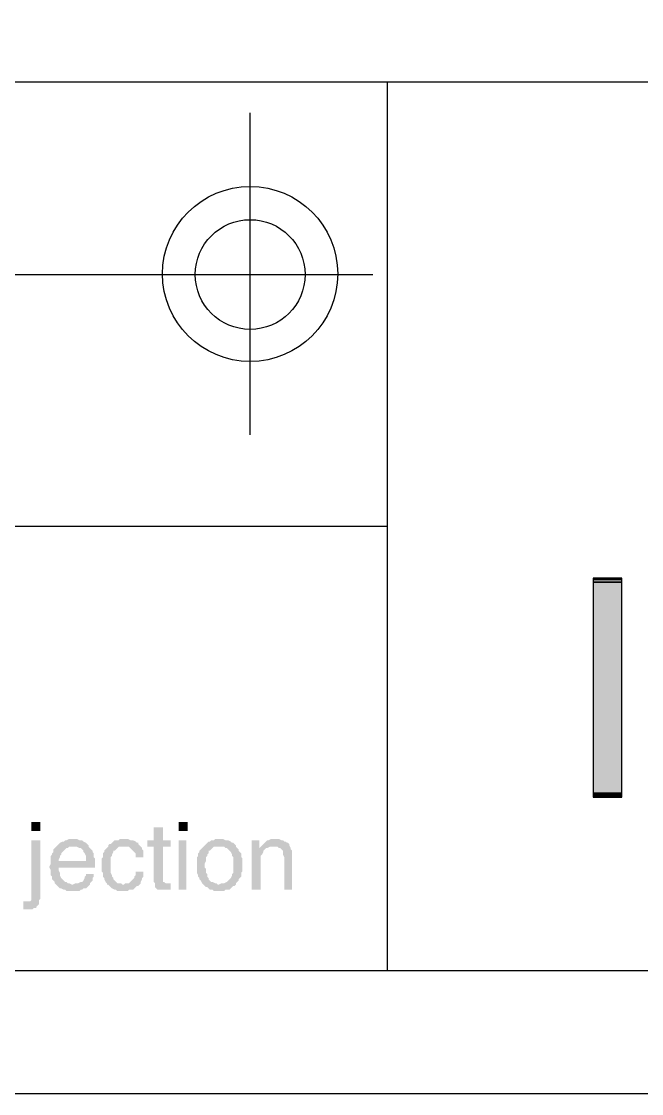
# Model space of a CAD drawing. Header units: millimetres. Extents: x 7018 to 13530, y 4187 to 5692.
# Drawn here: x 7373.94 to 7395.4, y 4951.87 to 4989 of the extents above; entities that cross this region are included whole.
import ezdxf

# ---------------------------------------------------------------- set-up
doc = ezdxf.new("R2010")
doc.units = ezdxf.units.MM

# ---------------------------------------------------------------- blocks, each defined once
blk = doc.blocks.new('fr')
at = {"transparency": 33554559}
blk.add_hatch(color=256, dxfattribs=at).paths.add_polyline_path([(1488.156, -437.24), (1488.156, -444.822), (1489.149, -444.822), (1489.149, -437.24)])
for points in [[(1488.201, -437.24), (1488.156, -437.24)], [(1489.149, -437.24), (1488.156, -437.24)], [(1489.149, -437.24), (1488.156, -437.24)], [(1489.149, -437.24), (1488.156, -437.24)], [(1489.149, -437.24), (1488.156, -437.24)], [(1489.149, -437.24), (1488.156, -437.24)], [(1489.149, -437.24), (1488.156, -437.24)], [(1489.149, -437.24), (1488.156, -437.24)], [(1489.149, -437.24), (1488.156, -437.24)], [(1489.149, -437.24), (1488.156, -437.24)], [(1489.149, -437.24), (1488.156, -437.24)], [(1489.149, -437.24), (1488.156, -437.24)], [(1489.149, -437.24), (1488.156, -437.24)], [(1489.149, -437.24), (1488.156, -437.24)], [(1489.149, -437.24), (1488.156, -437.24)], [(1489.149, -444.822), (1489.149, -437.24), (1488.156, -437.24), (1488.156, -444.822)], [(1489.149, -437.285), (1488.156, -437.285)], [(1489.149, -437.285), (1488.156, -437.285)], [(1488.246, -437.24), (1488.201, -437.24)], [(1488.291, -437.24), (1488.246, -437.24)], [(1488.337, -437.24), (1488.291, -437.24)], [(1488.427, -437.24), (1488.337, -437.24)], [(1488.562, -437.24), (1488.427, -437.24)], [(1488.788, -437.24), (1488.562, -437.24)], [(1488.878, -437.24), (1488.788, -437.24)], [(1488.968, -437.24), (1488.878, -437.24)], [(1489.014, -437.24), (1488.968, -437.24)], [(1489.059, -437.24), (1489.014, -437.24)], [(1489.104, -437.24), (1489.059, -437.24)], [(1489.149, -437.24), (1489.104, -437.24)], [(1489.149, -437.375), (1488.156, -437.375)], [(1489.149, -437.375), (1488.156, -437.375)], [(1489.149, -444.687), (1488.156, -444.687)], [(1489.149, -444.687), (1488.156, -444.687)], [(1489.149, -444.732), (1488.156, -444.732)], [(1489.149, -444.732), (1488.156, -444.732)], [(1489.149, -444.777), (1488.156, -444.777)], [(1489.149, -444.777), (1488.156, -444.777)], [(1489.149, -444.777), (1488.156, -444.777)], [(1489.149, -444.777), (1488.156, -444.777)], [(1489.149, -444.777), (1488.156, -444.777)], [(1489.149, -444.777), (1488.156, -444.777)], [(1489.149, -444.822), (1488.156, -444.822)], [(1489.149, -444.822), (1488.156, -444.822)], [(1489.149, -444.822), (1488.156, -444.822)], [(1489.149, -444.822), (1488.156, -444.822)], [(1488.201, -444.822), (1488.156, -444.822)], [(1488.246, -444.822), (1488.201, -444.822)], [(1488.291, -444.822), (1488.246, -444.822)], [(1488.337, -444.822), (1488.291, -444.822)], [(1488.472, -444.822), (1488.337, -444.822)], [(1488.698, -444.822), (1488.472, -444.822)], [(1488.788, -444.822), (1488.698, -444.822)], [(1488.923, -444.822), (1488.788, -444.822)], [(1489.014, -444.822), (1488.923, -444.822)], [(1489.059, -444.822), (1489.014, -444.822)], [(1489.104, -444.822), (1489.059, -444.822)], [(1489.149, -444.822), (1489.104, -444.822)]]:
    blk.add_lwpolyline(points, close=True)
blk.add_lwpolyline([(1489.149, -444.822), (1489.149, -444.777)])

msp = doc.modelspace()

# ---------------------------------------------------------------- hatches: boundary and pattern name
at = {"transparency": 33554559}
for points in [[(7374.591, 4960.961), (7374.591, 4961.277), (7374.275, 4961.277), (7374.275, 4960.961)], [(7378.833, 4961.096), (7378.517, 4961.096), (7378.517, 4960.645), (7378.292, 4960.645), (7378.292, 4960.419), (7378.517, 4960.419), (7378.517, 4959.201), (7378.563, 4959.156), (7378.563, 4959.02), (7378.608, 4958.975), (7378.608, 4958.975), (7378.653, 4958.93), (7379.104, 4958.93), (7379.104, 4959.156), (7378.924, 4959.156), (7378.878, 4959.201), (7378.833, 4959.201), (7378.833, 4960.419), (7379.104, 4960.419), (7379.104, 4960.645), (7378.833, 4960.645)], [(7379.691, 4960.961), (7379.691, 4961.277), (7379.375, 4961.277), (7379.375, 4960.961)], [(7374.591, 4960.645), (7374.275, 4960.645), (7374.275, 4958.569), (7374.23, 4958.524), (7374.004, 4958.524), (7374.004, 4958.253), (7374.32, 4958.253), (7374.365, 4958.298), (7374.455, 4958.298), (7374.455, 4958.343), (7374.501, 4958.388), (7374.546, 4958.434), (7374.546, 4958.569), (7374.591, 4958.614), (7374.591, 4958.704)], [(7375.719, 4960.69), (7375.584, 4960.69), (7375.494, 4960.645), (7375.448, 4960.645), (7375.403, 4960.6), (7375.358, 4960.6), (7375.268, 4960.555), (7375.223, 4960.51), (7375.178, 4960.465), (7375.132, 4960.419), (7375.855, 4960.419), (7375.945, 4960.374), (7375.99, 4960.374), (7376.035, 4960.329), (7376.08, 4960.284), (7376.08, 4960.239), (7376.125, 4960.194), (7376.171, 4960.103), (7376.171, 4959.923), (7375.223, 4959.923), (7374.952, 4959.878), (7374.952, 4959.833), (7374.907, 4959.742), (7374.907, 4959.697), (7374.952, 4959.607), (7374.952, 4959.427), (7374.997, 4959.381), (7374.997, 4959.291), (7375.042, 4959.246), (7375.087, 4959.201), (7375.087, 4959.156), (7375.132, 4959.111), (7375.132, 4959.111), (7375.178, 4959.065), (7375.223, 4959.02), (7375.268, 4958.975), (7375.313, 4958.975), (7375.403, 4958.93), (7375.448, 4958.93), (7375.494, 4958.885), (7375.945, 4958.885), (7375.99, 4958.93), (7376.035, 4958.93), (7376.08, 4958.975), (7376.171, 4958.975), (7376.216, 4959.02), (7376.261, 4959.065), (7376.306, 4959.111), (7375.674, 4959.111), (7375.584, 4959.156), (7375.539, 4959.156), (7375.494, 4959.201), (7375.448, 4959.201), (7375.403, 4959.246), (7375.358, 4959.291), (7375.358, 4959.291), (7375.313, 4959.336), (7375.268, 4959.427), (7375.268, 4959.517), (7375.223, 4959.607), (7375.223, 4959.697), (7376.486, 4959.697), (7376.486, 4960.013), (7376.441, 4960.058), (7376.441, 4960.194), (7376.396, 4960.239), (7376.396, 4960.284), (7376.351, 4960.329), (7376.306, 4960.374), (7376.261, 4960.419), (7376.261, 4960.465), (7376.216, 4960.51), (7376.171, 4960.555), (7376.08, 4960.6), (7376.035, 4960.645), (7375.945, 4960.645), (7375.855, 4960.69), (7375.809, 4960.69)], [(7377.479, 4960.69), (7377.344, 4960.69), (7377.299, 4960.645), (7377.163, 4960.645), (7377.118, 4960.6), (7377.073, 4960.555), (7377.028, 4960.51), (7376.983, 4960.51), (7376.938, 4960.465), (7376.938, 4960.419), (7377.66, 4960.419), (7377.705, 4960.374), (7377.75, 4960.329), (7377.795, 4960.284), (7377.84, 4960.239), (7377.886, 4960.194), (7377.886, 4960.058), (7378.156, 4960.058), (7378.156, 4960.284), (7378.111, 4960.329), (7378.111, 4960.374), (7378.066, 4960.419), (7378.021, 4960.465), (7377.976, 4960.51), (7377.976, 4960.555), (7377.931, 4960.555), (7377.886, 4960.6), (7377.795, 4960.645), (7377.705, 4960.645), (7377.615, 4960.69), (7377.57, 4960.69)], [(7379.646, 4958.93), (7379.646, 4960.645), (7379.375, 4960.645), (7379.375, 4958.93)], [(7380.774, 4960.69), (7380.639, 4960.69), (7380.593, 4960.645), (7380.503, 4960.645), (7380.458, 4960.6), (7380.413, 4960.6), (7380.368, 4960.555), (7380.323, 4960.51), (7380.278, 4960.465), (7380.232, 4960.419), (7380.232, 4960.419), (7380.187, 4960.374), (7380.142, 4960.329), (7380.097, 4960.284), (7380.097, 4960.239), (7380.052, 4960.194), (7380.052, 4960.103), (7380.007, 4960.058), (7380.007, 4959.788), (7380.007, 4959.517), (7380.052, 4959.427), (7380.052, 4959.381), (7380.097, 4959.336), (7380.097, 4959.291), (7380.142, 4959.246), (7380.187, 4959.156), (7380.232, 4959.111), (7380.774, 4959.111), (7380.729, 4959.111), (7380.684, 4959.156), (7380.639, 4959.156), (7380.548, 4959.201), (7380.503, 4959.201), (7380.458, 4959.246), (7380.413, 4959.291), (7380.413, 4959.336), (7380.368, 4959.381), (7380.368, 4959.472), (7380.323, 4959.517), (7380.323, 4959.652), (7380.278, 4959.697), (7380.278, 4959.833), (7380.323, 4959.923), (7380.323, 4960.058), (7380.368, 4960.103), (7380.368, 4960.149), (7380.413, 4960.194), (7380.413, 4960.284), (7380.458, 4960.284), (7380.503, 4960.329), (7380.548, 4960.374), (7380.593, 4960.419), (7380.774, 4960.419), (7381.361, 4960.465), (7381.316, 4960.51), (7381.27, 4960.555), (7381.225, 4960.555), (7381.18, 4960.6), (7381.09, 4960.645), (7381, 4960.645), (7380.909, 4960.69), (7380.864, 4960.69)], [(7382.173, 4960.645), (7381.902, 4960.645), (7381.902, 4958.93), (7382.218, 4958.93), (7382.218, 4959.833), (7382.218, 4960.103), (7382.263, 4960.149), (7382.308, 4960.239), (7382.308, 4960.284), (7382.308, 4960.284), (7382.354, 4960.329), (7382.399, 4960.374), (7382.173, 4960.374)], [(7382.715, 4960.69), (7382.579, 4960.69), (7382.489, 4960.645), (7382.444, 4960.645), (7382.399, 4960.6), (7382.354, 4960.555), (7382.308, 4960.51), (7382.263, 4960.465), (7382.173, 4960.374), (7382.444, 4960.374), (7382.534, 4960.419), (7382.67, 4960.419), (7383.211, 4960.465), (7383.211, 4960.51), (7383.166, 4960.555), (7383.121, 4960.555), (7383.076, 4960.6), (7383.031, 4960.6), (7382.985, 4960.645), (7382.94, 4960.645), (7382.85, 4960.69), (7382.805, 4960.69)], [(7375.132, 4960.419), (7375.132, 4960.419), (7375.087, 4960.374), (7375.042, 4960.329), (7375.042, 4960.239), (7374.997, 4960.194), (7374.997, 4960.149), (7374.952, 4960.103), (7374.952, 4959.878), (7375.223, 4959.923), (7375.223, 4959.968), (7375.268, 4960.058), (7375.268, 4960.103), (7375.313, 4960.149), (7375.313, 4960.194), (7375.358, 4960.239), (7375.403, 4960.284), (7375.448, 4960.329), (7375.494, 4960.374), (7375.539, 4960.374), (7375.584, 4960.419), (7375.719, 4960.419)], [(7376.938, 4960.419), (7376.893, 4960.374), (7376.847, 4960.329), (7376.802, 4960.284), (7376.802, 4960.239), (7376.757, 4960.194), (7376.757, 4960.058), (7376.712, 4960.013), (7376.712, 4959.562), (7376.757, 4959.517), (7376.757, 4959.381), (7376.802, 4959.336), (7376.802, 4959.291), (7376.847, 4959.201), (7376.893, 4959.156), (7376.893, 4959.111), (7377.479, 4959.111), (7377.434, 4959.111), (7377.389, 4959.156), (7377.254, 4959.156), (7377.209, 4959.201), (7377.163, 4959.246), (7377.118, 4959.291), (7377.118, 4959.336), (7377.073, 4959.381), (7377.073, 4959.427), (7377.028, 4959.517), (7377.028, 4960.058), (7377.073, 4960.103), (7377.073, 4960.149), (7377.118, 4960.239), (7377.118, 4960.284), (7377.163, 4960.284), (7377.209, 4960.329), (7377.254, 4960.374), (7377.299, 4960.419), (7377.479, 4960.419)], [(7381.361, 4960.465), (7380.774, 4960.419), (7380.955, 4960.419), (7381, 4960.374), (7381.045, 4960.374), (7381.09, 4960.329), (7381.135, 4960.284), (7381.18, 4960.239), (7381.225, 4960.149), (7381.225, 4960.103), (7381.27, 4960.058), (7381.27, 4959.517), (7381.225, 4959.472), (7381.225, 4959.427), (7381.18, 4959.336), (7381.135, 4959.291), (7381.135, 4959.291), (7381.09, 4959.246), (7381.045, 4959.201), (7380.955, 4959.156), (7380.864, 4959.156), (7380.774, 4959.111), (7380.232, 4959.111), (7380.278, 4959.065), (7380.323, 4959.02), (7380.368, 4959.02), (7380.413, 4958.975), (7380.458, 4958.93), (7380.548, 4958.93), (7380.593, 4958.885), (7380.955, 4958.885), (7381, 4958.93), (7381.135, 4958.93), (7381.18, 4958.975), (7381.225, 4959.02), (7381.27, 4959.065), (7381.316, 4959.065), (7381.361, 4959.111), (7381.361, 4959.156), (7381.406, 4959.201), (7381.451, 4959.246), (7381.451, 4959.291), (7381.496, 4959.336), (7381.541, 4959.381), (7381.541, 4959.517), (7381.586, 4959.562), (7381.586, 4959.788), (7381.586, 4960.013), (7381.541, 4960.058), (7381.541, 4960.194), (7381.496, 4960.239), (7381.451, 4960.284), (7381.451, 4960.329), (7381.406, 4960.374), (7381.361, 4960.419)], [(7383.211, 4960.465), (7382.67, 4960.419), (7382.805, 4960.419), (7382.85, 4960.374), (7382.895, 4960.374), (7382.94, 4960.329), (7382.94, 4960.329), (7382.985, 4960.284), (7382.985, 4960.149), (7383.031, 4960.058), (7383.031, 4958.93), (7383.301, 4958.93), (7383.301, 4960.284), (7383.256, 4960.329), (7383.256, 4960.374)], [(7378.156, 4959.562), (7377.886, 4959.562), (7377.886, 4959.427), (7377.84, 4959.381), (7377.84, 4959.336), (7377.795, 4959.291), (7377.75, 4959.246), (7377.705, 4959.201), (7377.66, 4959.156), (7377.524, 4959.156), (7377.479, 4959.111), (7376.893, 4959.111), (7376.938, 4959.111), (7376.983, 4959.065), (7377.028, 4959.02), (7377.073, 4958.975), (7377.163, 4958.93), (7377.209, 4958.93), (7377.254, 4958.885), (7377.615, 4958.885), (7377.66, 4958.93), (7377.795, 4958.93), (7377.84, 4958.975), (7377.886, 4959.02), (7377.931, 4959.065), (7377.976, 4959.065), (7378.021, 4959.111), (7378.066, 4959.156), (7378.066, 4959.201), (7378.111, 4959.291), (7378.111, 4959.336), (7378.156, 4959.381), (7378.156, 4959.472)], [(7376.441, 4959.472), (7376.171, 4959.472), (7376.171, 4959.427), (7376.125, 4959.381), (7376.125, 4959.336), (7376.08, 4959.246), (7376.035, 4959.201), (7375.99, 4959.201), (7375.9, 4959.156), (7375.809, 4959.156), (7375.719, 4959.111), (7376.306, 4959.111), (7376.306, 4959.156), (7376.351, 4959.201), (7376.396, 4959.246), (7376.396, 4959.336), (7376.441, 4959.381)]]:
    msp.add_hatch(color=256, dxfattribs=at).paths.add_polyline_path(points)

# ---------------------------------------------------------------- linework, layer by layer
msp.add_line((7024.708, 4956.132), (7433.963, 4956.132))
msp.add_lwpolyline([(7438.001, 4951.873), (7438.001, 5248.873), (7018.001, 5248.873), (7018.001, 4951.873)], close=True)
for points in [[(7037.526, 4986.912), (7433.963, 4986.912)], [(7386.596, 4986.912), (7386.596, 4956.132)], [(7381.857, 4974.681), (7381.857, 4985.829)], [(7367.234, 4980.232), (7386.1, 4980.232)], [(7037.526, 4971.522), (7386.596, 4971.522)]]:
    msp.add_lwpolyline(points)
for centre, radius in [((7381.85, 4980.254), 3.031), ((7381.852, 4980.233), 1.9)]:
    msp.add_circle(centre, radius)

# ---------------------------------------------------------------- block references
at = {"color": 0}
msp.add_blockref('fr', (5905.571, 5406.957), dxfattribs=at)

doc.saveas('drawing.dxf')
